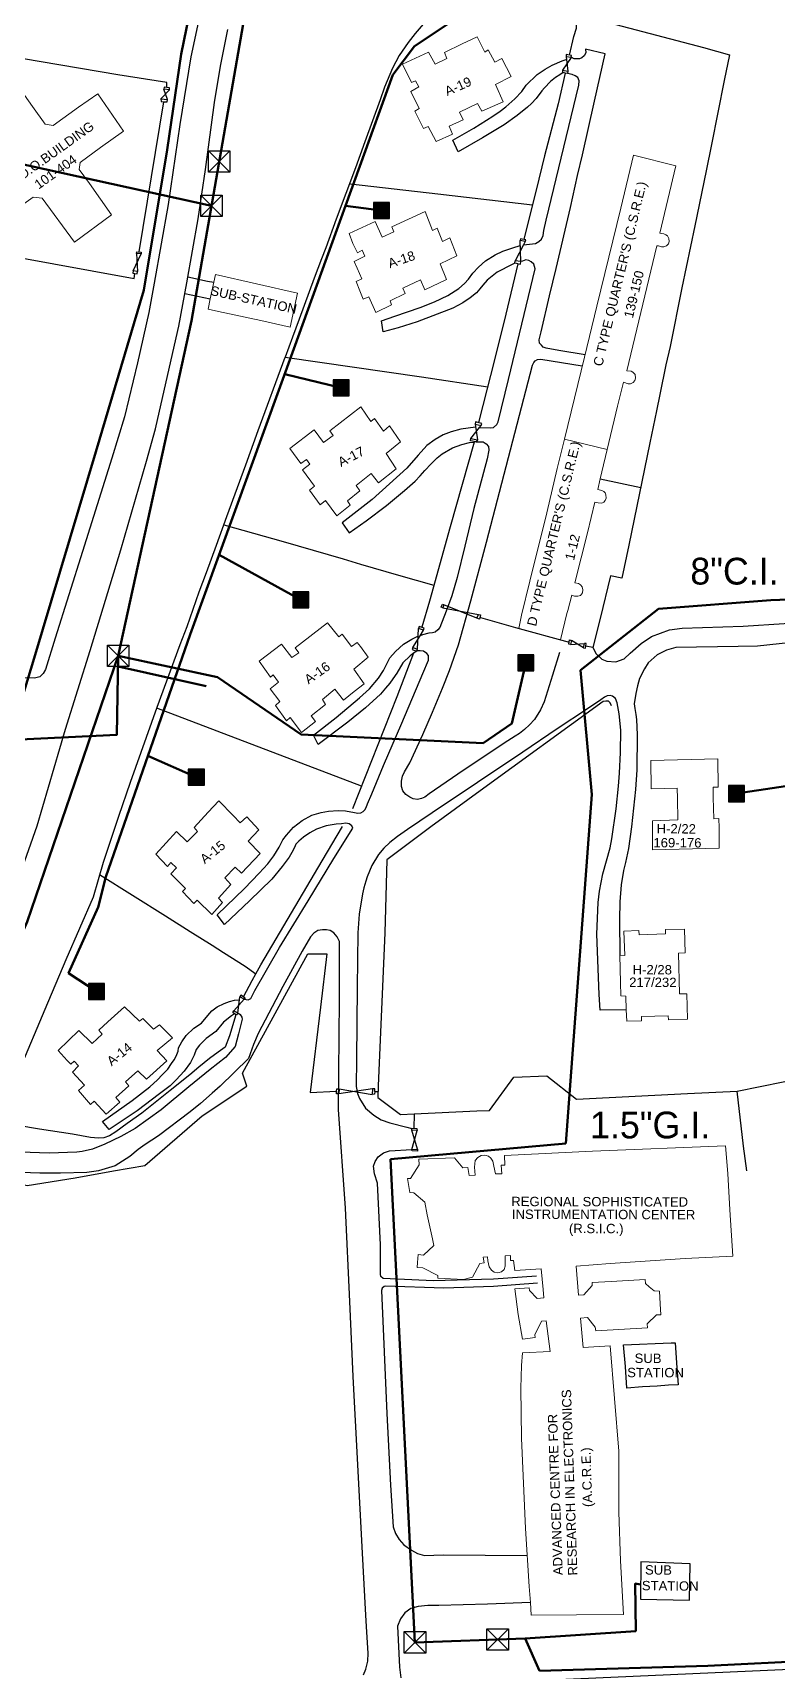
# Model space of a CAD drawing. Header units: millimetres. Extents: x 783 to 2788, y -521 to 1643.
# Drawn here: x 2274.4 to 2413.3, y 724.8 to 1030.8 of the extents above; entities that cross this region are included whole.
import ezdxf

# ---------------------------------------------------------------- set-up
doc = ezdxf.new("R2010")
doc.units = ezdxf.units.MM
doc.layers.add('Building', color=1, linetype='Continuous', lineweight=9)
doc.layers.add('Water Supply Line', color=5, linetype='Continuous', lineweight=50)
for name, color, linetype in [('Compound Wall', 203, 'Continuous'), ('Fencing', 7, 'FENCELINE3'), ('Gate', 3, 'Continuous'), ('Road', 7, 'Continuous'), ('Text Building', 7, 'Continuous'), ('Valve', 17, 'Continuous'), ('Water Line Dia Text', 7, 'Continuous'), ('Water Meter', 11, 'Continuous')]:
    doc.layers.add(name, color=color, linetype=linetype)
doc.styles.add('ROMAND', font='sanss___.ttf', dxfattribs={"height": 5})
doc.linetypes.add('FENCELINE3', pattern='A,0.5,-0.2,["X",Standard,S=0.1,R=0,X=-0.1,Y=-0.05],-0.25', length=0.95)

# ---------------------------------------------------------------- blocks, each defined once
blk = doc.blocks.new('ACAD-Master Plan')
at = {"layer": 'Building'}
for points in [[(-72.17, 1307.14), (-70.72, 1304.33), (-70.12, 1304.71), (-68.85, 1302.42), (-67.57, 1303.12), (-65.82, 1299.77), (-68.76, 1298.27), (-67.33, 1295.06), (-71.3, 1293.26), (-72.08, 1294.7), (-75.47, 1293.09), (-74.8, 1291.67), (-77.37, 1290.46), (-76.8, 1289), (-79.85, 1287.63), (-81.3, 1290.43), (-82.17, 1290.04), (-83.26, 1292.14), (-83.8, 1293.29), (-82.98, 1293.77), (-84.56, 1296.93), (-83.07, 1297.85), (-83.67, 1298.95), (-84.41, 1298.64), (-86.1, 1302.05), (-81.27, 1304.33), (-80, 1302.07), (-77.86, 1303.11), (-78.25, 1304.25), (-74.99, 1305.84)], [(-158.59, 1299.02), (-155.18, 1294.16), (-152.77, 1290.83), (-151.32, 1290.62), (-146.57, 1294.06), (-142.99, 1296.54), (-138.2, 1289.55), (-142.44, 1286.5), (-146.27, 1283.69), (-146.46, 1282.39), (-144.54, 1279.79), (-140.44, 1273.92), (-147.31, 1268.84), (-153.33, 1277.05), (-155.06, 1277.23), (-163.1, 1271.48), (-167.92, 1278.43), (-160.1, 1284.23), (-159.93, 1285.95), (-165.75, 1293.98), (-162.53, 1296.32)], [(-81.87, 1274.53), (-80.48, 1271.03), (-79.66, 1271.41), (-78.66, 1268.97), (-77.29, 1269.62), (-75.98, 1266.29), (-79.08, 1264.76), (-77.89, 1261.83), (-81.92, 1259.95), (-82.75, 1261.76), (-86.02, 1260.22), (-85.63, 1259.23), (-88.41, 1257.89), (-88.13, 1257.1), (-91.1, 1255.68), (-92.37, 1258.62), (-93.43, 1258.19), (-94.07, 1259.74), (-94.75, 1261.5), (-93.72, 1262), (-94.57, 1263.98), (-95.15, 1265.24), (-93.15, 1266.21), (-93.62, 1267.32), (-94.53, 1266.84), (-95.4, 1268.6), (-96.07, 1270.43), (-91.22, 1272.7), (-89.87, 1269.73), (-87.73, 1270.75), (-88.07, 1271.66)], [(-93.91, 1238.07), (-92.04, 1235.35), (-91.34, 1235.88), (-89.67, 1233.53), (-88.5, 1234.5), (-86.45, 1231.53), (-89.17, 1229.33), (-87.28, 1226.51), (-90.58, 1223.91), (-91.96, 1225.6), (-94.74, 1223.39), (-94.08, 1222.39), (-96.36, 1220.51), (-95.88, 1219.7), (-98.33, 1217.74), (-100.46, 1220.56), (-101.48, 1219.77), (-103.46, 1222.54), (-102.55, 1223.28), (-104.74, 1226.28), (-103.42, 1227.39), (-104.02, 1228.23), (-105.05, 1227.49), (-107.1, 1230.28), (-102.6, 1233.8), (-100.82, 1231.42), (-99.06, 1232.74), (-99.69, 1233.59)], [(-100.1, 1197.73), (-97.96, 1195.1), (-97.36, 1195.62), (-95.64, 1193.29), (-94.58, 1194.06), (-93.95, 1193.3), (-92.5, 1191.3), (-95.21, 1189.06), (-93.28, 1186.37), (-95.1, 1184.9), (-97.13, 1183.33), (-98.72, 1185.36), (-101.02, 1183.44), (-100.47, 1182.5), (-103.14, 1180.36), (-102.36, 1179.29), (-104.95, 1177.29), (-107.04, 1180.05), (-107.75, 1179.43), (-109.82, 1182.31), (-109.02, 1183.03), (-110.77, 1185.42), (-109.23, 1186.69), (-110.21, 1188.01), (-110.73, 1187.6), (-112.87, 1190.58), (-108.69, 1193.73), (-106.75, 1191.25), (-105.46, 1192.15), (-106.13, 1193.06)], [(-27.26, 1172.36), (-39.76, 1172.02), (-39.68, 1166.75), (-34.84, 1166.89), (-34.77, 1164.93), (-34.74, 1160.93), (-39.47, 1160.78), (-39.46, 1155.36), (-27, 1155.67), (-26.99, 1159.45), (-27.05, 1161.22), (-27.99, 1161.15), (-28.11, 1165.14), (-28.14, 1167.03), (-27.2, 1167.05)], [(-120.36, 1164.49), (-122.37, 1162.38), (-124.99, 1159.5), (-124.39, 1158.8), (-126.27, 1156.84), (-128.28, 1158.76), (-132.13, 1154.53), (-129.96, 1152.23), (-129.34, 1152.98), (-128.3, 1151.96), (-129.32, 1150.84), (-126.62, 1148.11), (-127.14, 1147.54), (-125.02, 1145.34), (-124.41, 1145.94), (-121.68, 1143.29), (-119.68, 1145.53), (-120.44, 1146.34), (-118.14, 1148.87), (-119.28, 1150.11), (-117.36, 1152.14), (-116.17, 1150.98), (-112.68, 1154.68), (-114.89, 1156.97), (-112.93, 1159.1), (-115.13, 1161.49), (-116.38, 1160.42), (-117.68, 1161.79)], [(-138.01, 1126.02), (-141.11, 1123.25), (-142.77, 1121.66), (-142.14, 1120.91), (-144, 1119.16), (-146.5, 1121.59), (-150.36, 1117.89), (-148.66, 1116), (-147.99, 1115.34), (-147.39, 1115.91), (-146.55, 1115.03), (-147.71, 1113.86), (-145.48, 1111.42), (-146.56, 1110.39), (-144.34, 1107.81), (-143.65, 1108.43), (-141.4, 1105.99), (-138.85, 1108.23), (-139.58, 1109.08), (-137.16, 1111.29), (-137.82, 1112.03), (-135.52, 1114.09), (-133.91, 1112.53), (-130.09, 1115.95), (-131.9, 1117.9), (-129.01, 1120.24), (-131.48, 1122.7), (-132.58, 1121.88), (-134.59, 1123.84), (-135.21, 1123.35)], [(-62.23, 1014.79), (-62.46, 1017.77), (-63.12, 1028.65), (-63.87, 1045.46), (-64.04, 1054.83), (-63.9, 1059.03), (-63.71, 1061.42), (-58.55, 1061.66), (-59.3, 1067.42), (-60.18, 1067.35), (-61.4, 1064.78), (-61.35, 1064.28), (-63.72, 1063.95), (-64.49, 1068.56), (-65.14, 1073.39), (-62.47, 1073.59), (-62.41, 1073.05), (-60.99, 1071.6), (-59.73, 1071.68), (-59.86, 1073.24), (-60.05, 1075.2), (-60.2, 1077.11), (-65.16, 1076.8), (-65.37, 1078.64), (-65.92, 1078.67), (-65.96, 1079.6), (-66.92, 1079.56), (-66.92, 1077.6), (-67.14, 1076.99), (-67.61, 1076.57), (-68.31, 1076.34), (-68.97, 1076.51), (-69.49, 1076.87), (-69.93, 1077.46), (-70.15, 1078.62), (-70.21, 1079.36), (-71.03, 1079.26), (-70.89, 1078.2), (-71.69, 1078.09), (-73.03, 1075.53), (-74.72, 1075.1), (-79.54, 1075.35), (-79.53, 1075.86), (-82.31, 1077.29), (-83.38, 1077.36), (-83.31, 1078.29), (-83.15, 1079.76), (-82.2, 1079.66), (-80.25, 1081.45), (-80.5, 1082.74), (-81.5, 1087.19), (-81.92, 1089.57), (-83.99, 1091.3), (-84.76, 1091.36), (-85.18, 1093.99), (-84.62, 1093.99), (-82.99, 1096.55), (-83.03, 1097.58), (-76.42, 1097.81), (-74.87, 1095.96), (-73.88, 1096.01), (-73.68, 1094.55), (-72.54, 1094.61), (-72.68, 1096.09), (-72.52, 1097.34), (-72.05, 1097.9), (-71.43, 1098.27), (-70.74, 1098.34), (-70.05, 1098.13), (-69.6, 1097.76), (-69.24, 1097.19), (-69.07, 1096.28), (-68.74, 1094.83), (-67.56, 1094.88), (-67.67, 1096.44), (-67, 1096.48), (-67.05, 1098.29), (-50.67, 1099.06), (-25.84, 1100.05), (-25.38, 1094.94), (-25.01, 1088.14), (-24.43, 1079.47), (-33.36, 1079.01), (-47.32, 1078.1), (-53.68, 1077.63), (-53.27, 1072.22), (-52.28, 1072.24), (-50.73, 1073.99), (-50.73, 1074.55), (-47.15, 1074.72), (-40.82, 1075.13), (-40.78, 1074.36), (-40.08, 1073.72), (-39.13, 1072.98), (-38.16, 1072.95), (-38.04, 1070.55), (-37.91, 1068.51), (-38.68, 1068.55), (-40.42, 1066.86), (-40.41, 1066.1), (-50, 1065.53), (-50.12, 1066.24), (-51.6, 1068), (-52.86, 1067.91), (-52.39, 1062.42), (-47.34, 1062.74), (-45.7, 1043.04), (-45.7, 1031.69), (-45.42, 1022.61), (-44.84, 1012.54), (-53.65, 1012.47), (-62.06, 1012.45)]]:
    blk.add_lwpolyline(points, close=True, dxfattribs=at)
for points in [[(-55.88, 1232.01), (-52.14, 1247.35), (-49.85, 1256.87), (-45.38, 1275.15), (-42.98, 1285.1), (-35.11, 1283.09), (-38.1, 1270.48), (-37.33, 1270.39), (-36.94, 1270.22), (-36.66, 1270.03), (-36.42, 1269.52), (-36.36, 1268.96), (-36.49, 1268.49), (-36.84, 1268.15), (-37.31, 1267.95), (-37.74, 1267.97), (-38.32, 1268.13), (-38.66, 1268.16), (-44.24, 1244.81), (-43.43, 1244.73), (-43.09, 1244.52), (-42.69, 1244.09), (-42.59, 1243.44), (-42.73, 1242.97), (-43.08, 1242.6), (-43.53, 1242.37), (-43.96, 1242.37), (-44.85, 1242.67), (-45.96, 1238.2), (-49.19, 1224.66)], [(-121.97, 1258.27), (-122.38, 1256.34), (-120.43, 1255.88), (-112.52, 1254.18), (-107.09, 1252.96), (-105.72, 1259.27), (-121.01, 1262.8), (-121.32, 1261.33)], [(-121.32, 1261.33), (-121.97, 1258.27)], [(-55.88, 1232.01), (-57.21, 1226.53), (-59.17, 1218.28), (-62.31, 1205.54), (-63.91, 1199.18), (-64.42, 1196.7)], [(-47.91, 1230.08), (-55.88, 1232.01)], [(-56.6, 1194.58), (-55.43, 1199.47), (-55.25, 1200.03), (-54.5, 1202.91), (-54.02, 1202.73), (-53.36, 1202.72), (-52.86, 1202.84), (-52.54, 1203.32), (-52.42, 1203.93), (-52.59, 1204.49), (-52.88, 1204.85), (-53.27, 1205.08), (-53.95, 1205.19), (-51.6, 1214.55), (-50.2, 1220.28), (-49.59, 1220.14), (-48.92, 1220.09), (-48.52, 1220.28), (-48.27, 1220.61), (-48.07, 1221.02), (-48.14, 1221.62), (-48.25, 1221.99), (-48.5, 1222.27), (-48.9, 1222.45), (-49.68, 1222.61), (-49.19, 1224.66)], [(-45.54, 1135.66), (-44.62, 1135.65), (-44.78, 1140.16), (-41.98, 1140.28), (-41.95, 1139.49), (-37, 1139.65), (-37.02, 1140.49), (-33.45, 1140.54), (-33.34, 1136.11), (-34.62, 1136.03), (-34.41, 1128.45), (-33.06, 1128.46), (-32.93, 1123.7), (-36.46, 1123.59), (-36.5, 1124.35), (-41.47, 1124.2), (-41.47, 1123.4), (-44.26, 1123.35), (-44.34, 1125.45)], [(-44.34, 1125.45), (-44.42, 1128.05), (-45.33, 1128.11), (-45.44, 1130.57), (-45.54, 1135.66)]]:
    blk.add_lwpolyline(points, dxfattribs=at)
at = {"layer": 'Compound Wall'}
for points in [[(-130.1, 1297.69), (-130.08, 1298.67), (-139.25, 1300.07), (-167.89, 1304.91), (-168.84, 1299.48), (-170.55, 1290.06), (-174.07, 1268.94), (-136.21, 1262.05), (-136.03, 1262.97)], [(-54.61, 1303.35), (-54.56, 1303.69), (-55.56, 1303.84), (-55.59, 1303.45)], [(-56.24, 1300.93), (-56.25, 1300.52), (-56.14, 1300.49)], [(-55.75, 1300.41), (-56.14, 1300.49)], [(-55.33, 1300.33), (-55.75, 1300.41)], [(-55.25, 1300.74), (-55.33, 1300.33)], [(-54.61, 1303.35), (-54.61, 1303.29)], [(-129.58, 1297.3), (-129.56, 1297.62), (-130.6, 1297.75), (-130.66, 1297.4)], [(-135.24, 1266.99), (-130.62, 1295.06)], [(-131.2, 1295.56), (-131.15, 1295.09), (-130.62, 1295.06)], [(-130.62, 1295.06), (-130.02, 1295.04), (-129.96, 1295.48)], [(-135.74, 1266.7), (-135.69, 1267.03), (-134.9, 1266.94), (-134.9, 1266.65)], [(-63.18, 1268.94), (-63.08, 1269.28), (-64.08, 1269.45), (-64.16, 1269.15)], [(-65.11, 1264.89), (-65.07, 1265.33)], [(-64.49, 1264.79), (-65.11, 1264.89)], [(-64.49, 1264.79), (-64.08, 1264.73), (-64.01, 1265.21), (-65.07, 1265.33)], [(-136.39, 1263.49), (-136.43, 1263.02), (-136.03, 1262.97)], [(-136.03, 1262.97), (-135.61, 1262.92), (-135.55, 1263.34)], [(-71.45, 1234.58), (-71.28, 1234.99), (-72.48, 1235.26), (-72.57, 1234.83)], [(-72.38, 1231.52), (-73.41, 1231.74), (-73.32, 1232.18)], [(-72.08, 1231.92), (-72.38, 1231.52)], [(-78.56, 1200.53), (-78.87, 1200.65), (-78.66, 1201.22), (-78.37, 1201.12)], [(-82.19, 1196.4), (-82.06, 1196.77), (-83, 1197.06), (-83.11, 1196.7)], [(-71.95, 1199.27), (-71.55, 1199.21), (-71.73, 1198.44), (-72.21, 1198.61)], [(-54.73, 1193.7), (-55.05, 1193.73), (-54.92, 1194.56), (-54.57, 1194.47)], [(-52.32, 1193.06), (-51.96, 1193.02), (-51.89, 1193.4)], [(-51.89, 1193.4), (-51.81, 1193.85), (-52.14, 1193.88)], [(-84.15, 1193.16), (-84.32, 1192.73), (-83.52, 1192.44), (-83.3, 1192.84)], [(-47.08, 1182.23), (-47.36, 1182.83), (-47.63, 1183.12), (-48.16, 1183.14), (-48.64, 1183.05), (-71.58, 1166.39), (-80.84, 1159.64), (-89, 1153.49), (-89.41, 1139.87), (-90.64, 1111.31), (-90.71, 1109.12), (-88.47, 1107.43), (-86.47, 1105.96), (-83.9, 1106.07)], [(-23.67, 1110.27), (-10.75, 1112.87), (0.31, 1115.44), (13.29, 1118.19), (32.39, 1122.02), (50.63, 1125.83), (55.28, 1134.3), (62.73, 1148.28), (79.77, 1148.1), (105.05, 1148.06), (105.62, 1132.83), (106.89, 1089.43), (124.94, 1089.42), (159.11, 1089.65), (159.7, 1082.76), (162.36, 1082.84)], [(-174.68, 1096.81), (-160.25, 1093.61), (-156.14, 1092.66), (-147.19, 1094.12), (-140.06, 1095.39), (-134.17, 1096.39), (-123.52, 1105.65), (-115.18, 1111.22), (-115.98, 1113.66), (-103.78, 1135.93), (-100.25, 1135.93), (-101.4, 1125.99), (-103.31, 1110.04), (-98.41, 1110.27)], [(-115.78, 1127.9), (-116.29, 1128.21), (-116.45, 1127.88)], [(-115.78, 1127.9), (-115.48, 1127.73), (-115.66, 1127.44)], [(-116.85, 1124.89), (-117.07, 1124.45), (-117.78, 1124.95), (-117.58, 1125.27)], [(-98.41, 1110.27), (-98.35, 1110.71), (-97.93, 1110.7)], [(-91.29, 1110.23), (-91.24, 1110.74), (-91.72, 1110.73)], [(-83.9, 1106.07), (-72.23, 1106.59), (-69.87, 1106.68), (-65.35, 1112.92), (-59.15, 1113.18), (-53.61, 1108.78), (-32.89, 1109.84), (-23.67, 1110.27)], [(-97.96, 1109.77), (-98.41, 1109.79), (-98.41, 1110.27)], [(-91.29, 1110.23), (-91.34, 1109.7), (-91.78, 1109.65)], [(-91.29, 1110.23), (-90.68, 1110.22)], [(-21.83, 1095.38), (-22.44, 1100.03), (-23.67, 1110.27)], [(-83.9, 1106.07), (-83.99, 1103.33)], [(-84.38, 1103.33), (-84.38, 1103.36), (-83.42, 1103.3), (-83.39, 1102.93)], [(-84.35, 1102.98), (-84.38, 1103.33)], [(-83.33, 1099.45), (-83.31, 1099.1), (-84.3, 1099.14), (-84.38, 1099.42)]]:
    blk.add_lwpolyline(points, dxfattribs=at)
at = {"layer": 'Fencing', "linetype": 'FENCELINE3'}
for points in [[(-54.73, 1311.76), (-55.45, 1312.05), (-79.59, 1312.34), (-81.9, 1309.94), (-83.72, 1307.82), (-85.07, 1306.11), (-86.74, 1303.65), (-87.99, 1301.29), (-89.45, 1297.75), (-90.26, 1295.38), (-93.11, 1287.54), (-94.89, 1282.71), (-98.48, 1273.11), (-100.43, 1267.77), (-101.23, 1265.69), (-102.58, 1262.12), (-105.41, 1254.43), (-106.66, 1251.1), (-108.03, 1247.32)], [(-54.96, 1303.75), (-54.1, 1307.21), (-53.62, 1308.8), (-53.6, 1309.67), (-53.72, 1310.49), (-54, 1310.96), (-54.32, 1311.37), (-54.73, 1311.76)], [(-54.73, 1311.76), (-46.29, 1309.5), (-29.95, 1305.15), (-25.1, 1303.8), (-26.07, 1298.99), (-28.43, 1287.09), (-29.46, 1282.16), (-31.52, 1271.9), (-33.96, 1260.29), (-36.17, 1249.37), (-36.94, 1245.93), (-38.07, 1240.39), (-38.72, 1237.34), (-39.93, 1231.34), (-43.89, 1212.26), (-45.15, 1206.11), (-47.28, 1206.5), (-49.21, 1198.53), (-50.57, 1193.12)], [(-55.75, 1300.41), (-57.08, 1294.68), (-59.58, 1284.96), (-61.14, 1278.53), (-63.01, 1271.15), (-63.44, 1269.34)], [(-95.83, 1279.69), (-79.52, 1277.86), (-61.83, 1275.82)], [(-71.83, 1235.12), (-71.06, 1238.31), (-68.89, 1246.83), (-66.77, 1255.41), (-64.49, 1264.79)], [(-117.2, 1124.54), (-118.39, 1120.64), (-119.22, 1118.53), (-120.53, 1117.59), (-122.1, 1116.4), (-124.11, 1114.78), (-125.81, 1113.33), (-129.44, 1110.4), (-132.55, 1107.91), (-134.78, 1106.16), (-137.49, 1104.25), (-139.62, 1102.68), (-140.79, 1101.97), (-141.84, 1101.6), (-142.85, 1101.5), (-144.33, 1101.64), (-147.7, 1102.26), (-153.86, 1103.21), (-161.98, 1104.57)], [(-157.47, 1114.52), (-152.8, 1125.59), (-148.86, 1134.86), (-143.78, 1146.59), (-141.92, 1153.06), (-139.05, 1161.64), (-136.84, 1167.96), (-131.86, 1182.01), (-127.59, 1193.69), (-126.32, 1197.07), (-124.05, 1203.52), (-122.71, 1207.13), (-120.84, 1212.22), (-118.9, 1217.57), (-115.33, 1227.25), (-113.01, 1233.68), (-108.03, 1247.32)], [(-108.03, 1247.32), (-82.54, 1243.66), (-70.16, 1241.84)], [(-72.74, 1231.49), (-77.22, 1215.65), (-81.09, 1201.78), (-82.49, 1196.91)], [(-49.19, 1224.66), (-41.65, 1223.04)], [(-119.44, 1216.07), (-108.38, 1212.92), (-97.17, 1209.68), (-93.93, 1208.68), (-86.85, 1206.67), (-80.26, 1204.75)], [(-71.56, 1198.75), (-64.99, 1196.85), (-54.98, 1194.15)], [(-50.57, 1193.12), (-51.89, 1193.4)], [(-95.37, 1163.1), (-87.12, 1183.99), (-83.96, 1192.15)], [(-93.75, 1167.21), (-120.7, 1177.54), (-131.94, 1181.8)], [(-113.47, 1132.22), (-112.56, 1133.87), (-101.12, 1153.31), (-97.31, 1159.71)], [(-142.63, 1150.75), (-130.31, 1143.01), (-125.71, 1140.08), (-121.63, 1137.58), (-119.54, 1136.18), (-115.46, 1133.61), (-113.47, 1132.22)], [(-115.78, 1127.9), (-114.15, 1130.98), (-113.47, 1132.22)]]:
    blk.add_lwpolyline(points, dxfattribs=at)
for points in [[(-35.22, 1063.32), (-34.88, 1058.6), (-34.67, 1055.43), (-36.47, 1055.4), (-38.55, 1055.23), (-41.3, 1055.05), (-44.21, 1054.81), (-44.5, 1058.85), (-44.86, 1062.9), (-35.98, 1063.3)], [(-41.64, 1022.41), (-41.69, 1015.44), (-32.54, 1015.23), (-32.4, 1022.04)]]:
    blk.add_lwpolyline(points, close=True, dxfattribs=at)
at = {"layer": 'Gate'}
for points in [[(-55.59, 1303.45), (-55.25, 1300.74)], [(-54.61, 1303.29), (-55.59, 1303.45)], [(-54.61, 1303.29), (-56.24, 1300.93)], [(-56.24, 1300.93), (-55.25, 1300.74)], [(-129.58, 1297.3), (-131.2, 1295.56)], [(-129.96, 1295.48), (-130.66, 1297.4)], [(-129.58, 1297.3), (-130.66, 1297.4)], [(-131.2, 1295.56), (-129.96, 1295.48)], [(-135.74, 1266.7), (-135.55, 1263.34)], [(-134.9, 1266.65), (-135.74, 1266.7)], [(-63.5, 1268.33), (-65.07, 1265.33)], [(-63.18, 1268.94), (-64.16, 1269.15)], [(-63.18, 1268.94), (-63.5, 1268.33)], [(-136.39, 1263.49), (-134.9, 1266.65)], [(-135.55, 1263.34), (-136.39, 1263.49)], [(-73.32, 1232.18), (-71.74, 1234.22)], [(-72.57, 1234.83), (-72.08, 1231.92)], [(-72.57, 1234.83), (-71.45, 1234.58)], [(-71.74, 1234.22), (-71.45, 1234.58)], [(-73.32, 1232.18), (-72.08, 1231.92)], [(-78.37, 1201.12), (-78.56, 1200.53)], [(-78.56, 1200.53), (-71.95, 1199.27)], [(-72.21, 1198.61), (-78.37, 1201.12)], [(-83.3, 1192.84), (-83.11, 1196.7)], [(-82.19, 1196.4), (-83.11, 1196.7)], [(-82.83, 1195.34), (-82.19, 1196.4)], [(-72.21, 1198.61), (-71.95, 1199.27)], [(-84.15, 1193.16), (-82.83, 1195.34)], [(-54.57, 1194.47), (-54.73, 1193.7)], [(-54.73, 1193.7), (-52.14, 1193.88)], [(-52.32, 1193.06), (-54.57, 1194.47)], [(-52.32, 1193.06), (-52.14, 1193.88)], [(-84.15, 1193.16), (-83.3, 1192.84)], [(-115.66, 1127.44), (-117.58, 1125.27)], [(-116.85, 1124.89), (-116.52, 1127.33)], [(-116.52, 1127.33), (-116.45, 1127.88)], [(-115.66, 1127.44), (-116.45, 1127.88)], [(-117.58, 1125.27), (-116.85, 1124.89)], [(-91.72, 1110.73), (-97.96, 1109.77)], [(-97.93, 1110.7), (-97.96, 1109.77)], [(-97.93, 1110.7), (-91.78, 1109.65)], [(-91.72, 1110.73), (-91.78, 1109.65)], [(-84.38, 1099.42), (-83.39, 1102.93)], [(-83.33, 1099.45), (-84.35, 1102.98)], [(-83.39, 1102.93), (-84.35, 1102.98)], [(-84.38, 1099.42), (-83.33, 1099.45)]]:
    blk.add_lwpolyline(points, dxfattribs=at)
at = {"layer": 'Road'}
for points in [[(-122.51, 1318.02), (-125.59, 1303.42), (-127.65, 1290.77), (-129.84, 1275.83), (-132.43, 1261.18), (-133.45, 1255.71), (-135.53, 1246.32), (-137.98, 1236.19), (-140.36, 1228.51), (-145.82, 1211.05), (-150.91, 1194.86), (-152.74, 1189), (-153.15, 1188.29), (-153.79, 1187.67), (-154.8, 1187.4), (-166.38, 1187.53)], [(-116.85, 1124.89), (-116.39, 1124.63), (-116.1, 1124.13), (-116.02, 1123.75), (-116.69, 1120.97), (-117.34, 1118.6), (-119.15, 1116.58), (-122.02, 1114.31), (-126, 1111.12), (-131.13, 1106.81), (-136.02, 1103.33), (-138.67, 1101.79), (-141.66, 1100.38), (-143.95, 1099.48), (-145.9, 1099.05), (-146.88, 1098.9), (-152.05, 1098.73), (-157.41, 1098.9)], [(-160.9, 1141.09), (-154.26, 1159.86), (-148.97, 1177.89), (-144.39, 1192.6), (-138.69, 1211.36), (-133.88, 1227.94), (-132.21, 1233.96), (-129.27, 1246.86), (-127.87, 1253.13), (-126.38, 1261.2), (-124.26, 1273.17), (-122.87, 1282.42), (-121.22, 1294.92), (-120.06, 1301.7), (-118.68, 1308.52)], [(-50.57, 1193.12), (-49.99, 1191.94), (-48.92, 1190.96), (-47.97, 1190.59), (-46.26, 1190.46), (-44.75, 1191.04), (-43.63, 1192.1), (-41.59, 1193.87), (-39.65, 1195.21), (-36.29, 1196.46), (-33.92, 1196.75), (-22.53, 1197.09), (0.4, 1198.61)], [(-52.03, 1247.8), (-56.9, 1248.57), (-59.32, 1249.05), (-59.87, 1249.23), (-60.19, 1249.58), (-60.52, 1249.99), (-60.57, 1250.61), (-60.25, 1252.08), (-58.68, 1258.81), (-57.42, 1263.91), (-54.77, 1275.28), (-53.45, 1281.3), (-52.53, 1285.13), (-50.25, 1295.15), (-48.3, 1304.02), (-51.98, 1304.88), (-51.91, 1304.21), (-52.18, 1303.61), (-52.62, 1303.27), (-53.08, 1303.07), (-53.63, 1303.03), (-54.08, 1303.05), (-54.61, 1303.35)], [(-56.14, 1300.49), (-56.73, 1300.07), (-57.52, 1299.58), (-58.47, 1298.81), (-59.63, 1297.65), (-60.1, 1297.11), (-61.15, 1295.67), (-62.04, 1294.73), (-62.79, 1294.02), (-64.73, 1292.45), (-67.15, 1290.75), (-71.17, 1288.29), (-75.73, 1285.69), (-76.71, 1287.84), (-72.79, 1290.12), (-69.26, 1292.34), (-67.85, 1293.29), (-66.79, 1294.09), (-65.14, 1295.59), (-63.83, 1296.96), (-63.02, 1298.13), (-60.95, 1300.12), (-59.47, 1301.12), (-58.16, 1301.86), (-56.31, 1302.66), (-55.58, 1302.95)], [(-63.5, 1268.33), (-61.31, 1268.6), (-60.67, 1268.94), (-60.18, 1269.38), (-59.88, 1270.07), (-59.71, 1271.03), (-59.3, 1272.91), (-53.22, 1298.16), (-53.11, 1298.96), (-53.4, 1299.57), (-53.91, 1299.9), (-54.43, 1300.12), (-55.33, 1300.33)], [(-65.11, 1264.89), (-65.65, 1264.65), (-68.41, 1263.22), (-70.28, 1261.75), (-71.12, 1260.82), (-71.69, 1260.11), (-72.31, 1259.39), (-73.46, 1258.42), (-74.85, 1257.48), (-76.68, 1256.51), (-83.37, 1253.94), (-86.92, 1252.84), (-89.73, 1252.07), (-90.03, 1254.16), (-87.51, 1254.99), (-82.79, 1256.61), (-80.11, 1257.68), (-77.66, 1258.89), (-75.58, 1260.19), (-74.55, 1261.08), (-73.78, 1261.91), (-72.99, 1263.04), (-71.95, 1264.18), (-70.61, 1265.32), (-68.8, 1266.43), (-67.39, 1267.14), (-65.53, 1267.79), (-64.16, 1268.2)], [(-71.74, 1234.22), (-69.7, 1234.16), (-69.1, 1234.19), (-68.52, 1234.78), (-68.28, 1235.3), (-66.34, 1243.21), (-61.34, 1263.86), (-61.61, 1264.73), (-62.09, 1265.15), (-62.53, 1265.42), (-63.11, 1265.52), (-63.7, 1265.3), (-64.05, 1265.22), (-64.16, 1269.15)], [(-126.17, 1262.35), (-122.5, 1261.52), (-121.32, 1261.33)], [(-126.74, 1259.24), (-121.97, 1258.27)], [(-56.82, 1192.18), (-58.11, 1187.94), (-59.65, 1182.99), (-60.37, 1181.5), (-61.5, 1179.7), (-62.4, 1178.71), (-63.31, 1177.82), (-64.27, 1177.06), (-65.09, 1176.6), (-67.15, 1175.28), (-75.76, 1169.47), (-81.15, 1165.79), (-81.94, 1165.16), (-82.57, 1164.91), (-83.28, 1164.74), (-84.14, 1164.89), (-84.74, 1165.18), (-85.49, 1165.67), (-86.02, 1166.38), (-86.26, 1167.18), (-86.31, 1168.19), (-86.11, 1169.11), (-85.7, 1169.92), (-84.74, 1171.6), (-82.3, 1176.9), (-80.49, 1181.03), (-78.63, 1185.55), (-77.36, 1188.84), (-75.66, 1193.66), (-73.33, 1201.83), (-70.43, 1212.81), (-61.84, 1245.85), (-61.61, 1246.36), (-61.34, 1246.65), (-60.88, 1246.9), (-60.3, 1246.99), (-52.55, 1245.7)], [(-72.48, 1234.27), (-75.19, 1233.9), (-77.05, 1233.41), (-78.51, 1232.82), (-79.99, 1232), (-81.58, 1230.88), (-83.18, 1229.07), (-85.31, 1226.61), (-91.76, 1220.8), (-97.37, 1216.44), (-96.06, 1214.56), (-92.86, 1216.79), (-89.09, 1219.65), (-85.75, 1222.44), (-83.77, 1224.2), (-82.78, 1225.2), (-81.94, 1226.19), (-80.77, 1227.46), (-79.63, 1228.54), (-78.73, 1229.3), (-76.79, 1230.39), (-75.02, 1231.06), (-73.61, 1231.42), (-72.74, 1231.49)], [(-72.38, 1231.52), (-71.52, 1231.57), (-71.05, 1231.52), (-70.49, 1231.19), (-70.07, 1230.66), (-69.98, 1229.98), (-70.31, 1228.35), (-72.78, 1219.1), (-74.44, 1212.08), (-75.91, 1206.21), (-76.91, 1202.76), (-77.96, 1199.94), (-79.15, 1196.89), (-79.52, 1196.41), (-79.98, 1196.01), (-80.53, 1195.88), (-81.17, 1195.84), (-82.37, 1195.5), (-82.83, 1195.34)], [(-72.38, 1231.52), (-72.74, 1231.49)], [(-11.18, 1194.33), (-19.86, 1193.41), (-23.49, 1193.35), (-35.07, 1193.11), (-36.83, 1192.66), (-38.56, 1191.77), (-40.26, 1190.26), (-40.92, 1189.17), (-41.86, 1187.34), (-42.26, 1185.99), (-42.55, 1184.57), (-42.84, 1182.62), (-42.74, 1181.73), (-42.55, 1180.64), (-42.41, 1179.71), (-42.31, 1176.83), (-42.38, 1170.29), (-42.59, 1166.63), (-43.39, 1159.62), (-43.9, 1155.57), (-44.46, 1152.98), (-44.88, 1151.51), (-45.29, 1148.84), (-45.53, 1145.65), (-45.6, 1142.36), (-45.54, 1135.66)], [(-115.66, 1127.44), (-114.88, 1127.32), (-114.42, 1127.58), (-113.68, 1129.11), (-109.03, 1137.11), (-103.7, 1145.82), (-98.91, 1153.76), (-95.39, 1159.42), (-95.53, 1159.82), (-96.08, 1160.2), (-96.66, 1160.31), (-97.46, 1160.22), (-98.47, 1160.15), (-100.37, 1159.86), (-102.15, 1159.18), (-103.41, 1158.51), (-104.59, 1157.71), (-105.48, 1156.94), (-106.01, 1156.41), (-106.23, 1155.81), (-106.76, 1154.84), (-107.28, 1153.97), (-108.54, 1152.23), (-110.51, 1149.9), (-114.64, 1145.8), (-119.32, 1141.42), (-120.7, 1143.19), (-115.56, 1148.13), (-112.83, 1151.02), (-111.23, 1152.76), (-110.14, 1154.26), (-109.15, 1155.84), (-108.42, 1157.19), (-107.76, 1158.07), (-106.45, 1159.56), (-104.8, 1160.85), (-103.02, 1161.81), (-101.27, 1162.34), (-99.94, 1162.57), (-98.14, 1162.7), (-96.75, 1162.66), (-95.05, 1162.35), (-94.44, 1162.21), (-93.9, 1162.23), (-93.46, 1162.52), (-93.12, 1162.84), (-92.86, 1163.24), (-92.61, 1163.93), (-91.81, 1165.81), (-89.62, 1171.13), (-86.2, 1179.01), (-82.28, 1188.26), (-81.25, 1190.76), (-81.26, 1191.62), (-81.58, 1192.04), (-82.21, 1192.46), (-82.81, 1192.51), (-83.28, 1192.52), (-83.89, 1192.21), (-84.67, 1191.59), (-86.07, 1190.29), (-87.16, 1188.36), (-87.88, 1187.26), (-88.45, 1186.5), (-89.25, 1185.53), (-90.24, 1184.44), (-93.02, 1181.89), (-96.29, 1179.18), (-101.84, 1175.01), (-102.74, 1176.76), (-98.49, 1180.06), (-94.11, 1183.76), (-92.25, 1185.41), (-90.61, 1187.43), (-89.65, 1188.84), (-89.09, 1189.96), (-88.45, 1191.18), (-87.4, 1192.38), (-85.93, 1193.73), (-84.38, 1194.69), (-83.35, 1195.16), (-83.18, 1195.22)], [(-44.34, 1125.45), (-49.22, 1125.42), (-49.42, 1128.31), (-49.81, 1139.6), (-49.58, 1145.52), (-49.35, 1147.66), (-48.69, 1150.89), (-47.34, 1155.74), (-47.03, 1157.38), (-46.24, 1163.02), (-45.79, 1167.22), (-45.59, 1169.64), (-45.41, 1173.54), (-45.37, 1177.69), (-45.69, 1180.73), (-46.06, 1182.79), (-46.38, 1183.6), (-46.89, 1184.02), (-47.34, 1184.16), (-47.88, 1184.13), (-48.43, 1183.86), (-49.07, 1183.35), (-51.58, 1181.7), (-57.22, 1177.93), (-63.67, 1173.56), (-80.54, 1162.26), (-85.2, 1159.12), (-87.01, 1157.86), (-88.48, 1156.73), (-89.56, 1155.68), (-90.61, 1154.49), (-91.8, 1152.4), (-92.67, 1150.33), (-92.97, 1149.51), (-93.3, 1148.27), (-93.58, 1147.13), (-94.19, 1143.34), (-94.42, 1139.88), (-94.56, 1129.66), (-94.68, 1116.28), (-94.76, 1111.15), (-94.49, 1109.87), (-94.1, 1108.93), (-93.02, 1107.14), (-91.48, 1105.8), (-90.07, 1104.92), (-88.46, 1104.35), (-85.32, 1103.55), (-84.38, 1103.33)], [(-93.39, 1001.32), (-92.93, 1002.36), (-92.59, 1003.86), (-92.54, 1005.35), (-92.73, 1009.25), (-92.93, 1012.46), (-93.58, 1024.04), (-95.29, 1056.99), (-95.96, 1071.02), (-96.73, 1088.45), (-98.07, 1106.86), (-97.88, 1127.38), (-97.85, 1138.24), (-98.31, 1139.13), (-98.93, 1139.85), (-99.63, 1140.3), (-100.3, 1140.43), (-101.05, 1140.4), (-101.93, 1140.27), (-102.66, 1139.8), (-103.27, 1139.1), (-104.81, 1136.45), (-108.46, 1129.86), (-113.05, 1121.06), (-113.88, 1119), (-114.82, 1116.36), (-120.11, 1111.2), (-121.61, 1109.93), (-123.83, 1108.01), (-125.75, 1106.43), (-131.64, 1101.92), (-134.13, 1100.34), (-135.46, 1099.38), (-136.98, 1098.09), (-139.74, 1096.36), (-142.85, 1095.43), (-145.03, 1095.09), (-149.92, 1094.97), (-153.78, 1094.99), (-158.94, 1095.14)], [(-117.45, 1124.72), (-118.01, 1124.37), (-119.53, 1123.2), (-120.94, 1121.4), (-122.76, 1120.1), (-124.01, 1118.87), (-124.63, 1118.06), (-124.97, 1117.02), (-125.69, 1115.62), (-126.85, 1114.01), (-128.36, 1112.38), (-129.45, 1111.31), (-131.44, 1109.77), (-135.65, 1106.62), (-140.84, 1103.11), (-142.1, 1104.65), (-136.55, 1108.54), (-133.28, 1111.08), (-131.81, 1112.42), (-130.93, 1113.33), (-129.92, 1114.4), (-129.24, 1115.45), (-128.72, 1116.12), (-128.33, 1116.81), (-127.98, 1117.75), (-127.89, 1118.35), (-127.26, 1119.48), (-126.5, 1120.66), (-125.02, 1122.06), (-123.61, 1123), (-122.45, 1124.44), (-121.67, 1125.3), (-120.7, 1126.03), (-119.4, 1126.68), (-118.39, 1127.03), (-117.43, 1127.28), (-116.52, 1127.33)], [(-61.08, 1075.77), (-69.11, 1075.18), (-80.38, 1074.87), (-89.73, 1075.32), (-90.12, 1075.65), (-90.22, 1076.12), (-90.24, 1081.61), (-90.75, 1093.08), (-91.34, 1094.83), (-91.49, 1096.27), (-91.21, 1097.14), (-90.62, 1098.05), (-89.68, 1098.74), (-88.54, 1099.15), (-84.38, 1099.42)], [(-60.94, 1074.43), (-69.12, 1073.78), (-78.41, 1073.51), (-89.27, 1073.89), (-89.54, 1073.83), (-89.9, 1073.52), (-90.05, 1073.09), (-89.01, 1050.1), (-88.33, 1036.71), (-87.82, 1028.93), (-87.4, 1027.69), (-86.75, 1026.59), (-85.88, 1025.59), (-84.42, 1024.55), (-83.3, 1023.97), (-82.02, 1023.61), (-78.5, 1023.68), (-62.82, 1023.58)], [(-62.23, 1014.79), (-70.23, 1014.51), (-79.35, 1014.24), (-81.39, 1014.22), (-83.15, 1014.08), (-84.54, 1013.7), (-85.64, 1012.88), (-86.49, 1011.78), (-87.05, 1010.37), (-86.69, 1002.71), (-86.41, 1000.76)], [(-68.15, 999.92), (0.09, 1002.99), (2.33, 1003.06), (2.71, 1003.1), (3.14, 1003.3), (3.44, 1003.65), (3.6, 1004.13), (3.43, 1009.84), (3.26, 1016.4)]]:
    blk.add_lwpolyline(points, dxfattribs=at)
at = {"layer": 'Text Building', "style": 'ROMAND'}
for s, rotation, p in [('A-19', 23.9305, (-77.75, 1296.09)), ('D.R.D.O.BUILDING', 35.5655, (-160.92, 1277.61)), ('101-404', 35.5655, (-154, 1278.63)), ("C TYPE QUARTER'S (C.S.R.E.)", 76.4115, (-48.84, 1245.52)), ('A-18', 18.6721, (-88.46, 1263.95)), ('SUB-STATION', 347.4732, (-122.08, 1258.99)), ('139-150', 76.4115, (-43.12, 1254.53)), ('A-17', 27.563, (-97.58, 1226.82)), ("D TYPE QUARTER'S (C.S.R.E.)", 76.4115, (-61.2, 1196.98)), ('1-12', 76.4115, (-54.11, 1209.27)), ('A-16', 35.023, (-103.64, 1186.21)), ('H-2/22', 359.7881, (-38.68, 1158.42)), ('A-15', 38.4978, (-123.01, 1152.65)), ('169-176', 359.7873, (-39.28, 1155.82)), ('H-2/28', 359.7896, (-43.16, 1132.11)), ('217/232', 359.7891, (-43.8, 1129.76)), ('A-14', 39.021, (-140.4, 1114.9)), ('REGIONAL SOPHISTICATED', 359.8411, (-65.81, 1088.82)), ('INSTRUMENTATION CENTER', 359.8445, (-65.69, 1086.44)), ('(R.S.I.C.)', 359.8445, (-55.04, 1083.78)), ('STATION', 359.8035, (-44.17, 1056.88)), ('SUB', 359.798, (-42.79, 1059.54)), ('RESEARCH IN ELECTRONICS', 92.0081, (-53.44, 1019.87)), ('ADVANCED CENTRE FOR', 92.0298, (-56.18, 1019.92)), ('(A.C.R.E.)', 92.0081, (-50.65, 1032.66)), ('STATION', 359.4192, (-41.44, 1017.09)), ('SUB', 359.4688, (-40.85, 1020.03))]:
    blk.add_text(s, height=1.75, rotation=rotation, dxfattribs=at).set_placement(p)
blk = doc.blocks.new('v')
at = {"layer": 'Valve'}
blk.add_lwpolyline([(2, -2), (-2, -2), (-2, 2), (2, 2)], close=True, dxfattribs=at)
for points in [[(2, 2), (-2, -2)], [(2, -2), (-2, 2)]]:
    blk.add_lwpolyline(points, dxfattribs=at)

msp = doc.modelspace()

# ---------------------------------------------------------------- hatches: boundary and pattern name
at = {"layer": 'Water Meter'}
for points in [[(2340.98, 999.09), (2337.98, 999.09), (2337.98, 996.09), (2340.98, 996.09)], [(2333.46, 965.97), (2330.46, 965.97), (2330.46, 962.97), (2333.46, 962.97)], [(2325.94, 926.39), (2322.94, 926.39), (2322.94, 923.39), (2325.94, 923.39)], [(2367.94, 914.64), (2364.94, 914.64), (2364.94, 911.64), (2367.94, 911.64)], [(2306.43, 893.3), (2303.43, 893.3), (2303.43, 890.3), (2306.43, 890.3)], [(2407.26, 890.2), (2404.26, 890.2), (2404.26, 887.2), (2407.26, 887.2)], [(2287.78, 853.24), (2284.78, 853.24), (2284.78, 850.24), (2287.78, 850.24)]]:
    msp.add_hatch(color=256, dxfattribs=at).paths.add_polyline_path(points)

# ---------------------------------------------------------------- linework, layer by layer
for points in [[(2337.98, 996.09), (2340.98, 996.09), (2340.98, 999.09), (2337.98, 999.09)], [(2330.46, 962.97), (2333.46, 962.97), (2333.46, 965.97), (2330.46, 965.97)], [(2322.94, 923.39), (2325.94, 923.39), (2325.94, 926.39), (2322.94, 926.39)], [(2364.94, 911.64), (2367.94, 911.64), (2367.94, 914.64), (2364.94, 914.64)], [(2303.43, 890.3), (2306.43, 890.3), (2306.43, 893.3), (2303.43, 893.3)], [(2404.26, 887.2), (2407.26, 887.2), (2407.26, 890.2), (2404.26, 890.2)], [(2284.78, 850.24), (2287.78, 850.24), (2287.78, 853.24), (2284.78, 853.24)]]:
    msp.add_lwpolyline(points, close=True, dxfattribs=at)
for points in [[(2340.98, 996.09), (2337.98, 999.09)], [(2333.46, 962.97), (2330.46, 965.97)], [(2325.94, 923.39), (2322.94, 926.39)], [(2367.94, 911.64), (2364.94, 914.64)], [(2306.43, 890.3), (2303.43, 893.3)], [(2407.26, 887.2), (2404.26, 890.2)], [(2287.78, 850.24), (2284.78, 853.24)]]:
    msp.add_lwpolyline(points, dxfattribs=at)
at = {"layer": 'Water Supply Line'}
for p, q in [((2290.32, 912.43), (2306.76, 908.75)), ((2376.61, 911.74), (2378.77, 888.56)), ((2378.77, 888.56), (2373.9, 823.4)), ((2373.9, 823.4), (2341.14, 820.42)), ((2341.14, 820.42), (2345.73, 730.22)), ((2345.73, 730.22), (2366.33, 730.94)), ((2366.33, 730.94), (2368.98, 724.89)), ((2400.37, 725.84), (2464.83, 729.04)), ((2368.98, 724.89), (2400.37, 725.84))]:
    msp.add_line(p, q, dxfattribs=at)
for points in [[(2270.7, 1196.35), (2307.43, 1065.12), (2306.67, 1049.03), (2302.07, 1026.81), (2299.51, 1008.94), (2295.13, 982.69), (2286.18, 952.56), (2274.69, 914), (2257.41, 857.35), (2241.87, 810.39)], [(2181.09, 586.1), (2187.5, 605.29), (2206.77, 668.52), (2211.61, 683.67), (2221.06, 714.8), (2229.09, 735.9), (2242.85, 785.94), (2246.05, 797.99), (2253.19, 817.48), (2258.03, 829.57), (2273.34, 864.79), (2290.35, 914.43), (2304.04, 976.98), (2314.14, 1035.28), (2319.07, 1057.24), (2319.24, 1057.55)], [(2352.87, 1033.07), (2345.65, 1028.28), (2341.61, 1022.95), (2323.13, 971.75), (2303.8, 918.44), (2288.02, 873.16), (2286.58, 867.53), (2281.08, 855.2), (2286.28, 851.74)], [(2307.77, 998.49), (2229.39, 1015.68), (2208.66, 1016.13), (2142.36, 1008.64), (2144.35, 892.67), (2290.09, 899.66), (2290.35, 914.43)], [(2332.77, 998.44), (2339.48, 997.59)], [(2321.42, 967.04), (2331.96, 964.47)], [(2309.19, 933.3), (2324.44, 924.89)], [(2376.61, 911.74), (2391.2, 923.22), (2412.15, 924.84), (2470.1, 927), (2559.41, 929.9), (2562.22, 929.98)], [(2443.32, 923.54), (2443.72, 886.65), (2439.6, 886.9), (2420.3, 890.89), (2405.76, 888.7)], [(2290.35, 914.43), (2308.85, 910.48), (2324.52, 899.73), (2358.43, 898.11), (2363.8, 901.83)], [(2363.8, 901.83), (2366.44, 913.14)], [(2295.9, 895.78), (2304.93, 891.8)], [(2366.33, 730.94), (2386.93, 732.33), (2386.84, 741.21), (2387.84, 741.02)]]:
    msp.add_lwpolyline(points, dxfattribs=at)

# ---------------------------------------------------------------- block references
for name, p in [('ACAD-Master Plan', (2429.51, -277.14)), ('v', (2309.2, 1006.75)), ('v', (2307.77, 998.49)), ('v', (2290.35, 914.43)), ('v', (2345.73, 730.22)), ('v', (2361.16, 730.76))]:
    msp.add_blockref(name, p, dxfattribs=at)

# ---------------------------------------------------------------- texts
at = {"layer": 'Water Line Dia Text'}
for s, p in [('8"C.I.', (2397.12, 927.75)), ('1.5"G.I.', (2378.4, 824.33))]:
    msp.add_text(s, height=5, dxfattribs=at).set_placement(p)

doc.saveas('drawing.dxf')
